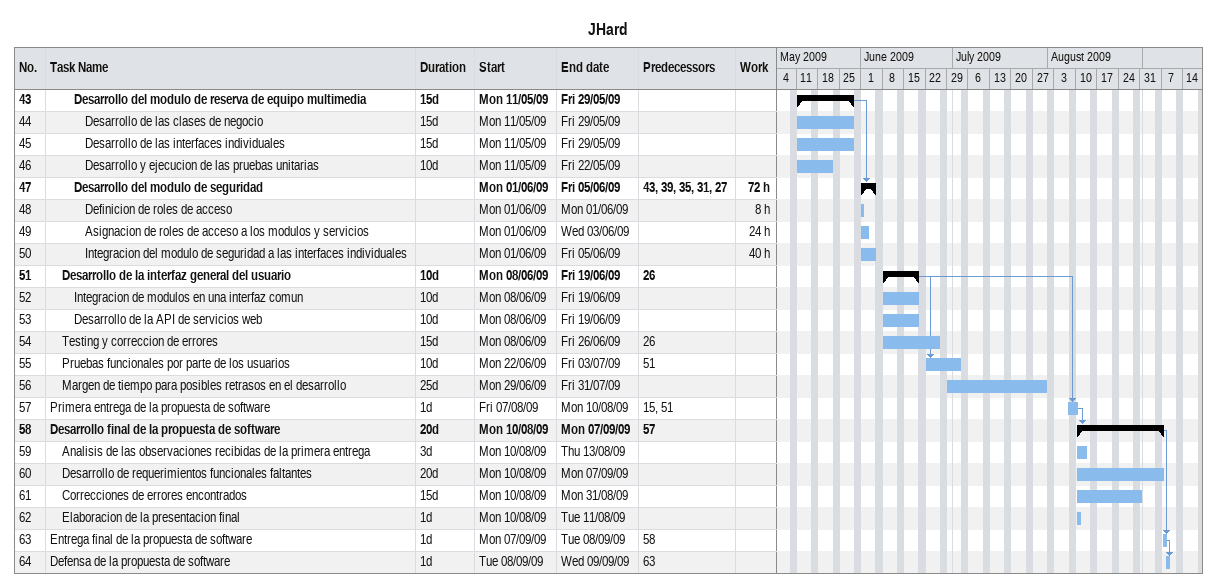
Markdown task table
JHard

| ID | Level | Task | Duration | Start | Finish | Predecessors | Work (h) |
|---|---|---|---|---|---|---|---|
| 43 | 3 | **Desarrollo del modulo de reserva de equipo multimedia** | 15d | 2009-05-11 | 2009-05-29 |  |  |
| 44 | 4 | Desarrollo de las clases de negocio | 15d | 2009-05-11 | 2009-05-29 |  |  |
| 45 | 4 | Desarrollo de las interfaces individuales | 15d | 2009-05-11 | 2009-05-29 |  |  |
| 46 | 4 | Desarrollo y ejecucion de las pruebas unitarias | 10d | 2009-05-11 | 2009-05-22 |  |  |
| 47 | 3 | **Desarrollo del modulo de seguridad** |  | 2009-06-01 | 2009-06-05 | 43, 39, 35, 31, 27 | 72 |
| 48 | 4 | Definicion de roles de acceso |  | 2009-06-01 | 2009-06-01 |  | 8 |
| 49 | 4 | Asignacion de roles de acceso a los modulos y servicios |  | 2009-06-01 | 2009-06-03 |  | 24 |
| 50 | 4 | Integracion del modulo de seguridad a las interfaces individuales |  | 2009-06-01 | 2009-06-05 |  | 40 |
| 51 | 2 | **Desarrollo de la interfaz general del usuario** | 10d | 2009-06-08 | 2009-06-19 | 26 |  |
| 52 | 3 | Integracion de modulos en una interfaz comun | 10d | 2009-06-08 | 2009-06-19 |  |  |
| 53 | 3 | Desarrollo de la API de servicios web | 10d | 2009-06-08 | 2009-06-19 |  |  |
| 54 | 2 | Testing y correccion de errores | 15d | 2009-06-08 | 2009-06-26 | 26 |  |
| 55 | 2 | Pruebas funcionales por parte de los usuarios | 10d | 2009-06-22 | 2009-07-03 | 51 |  |
| 56 | 2 | Margen de tiempo para posibles retrasos en el desarrollo | 25d | 2009-06-29 | 2009-07-31 |  |  |
| 57 | 1 | Primera entrega de la propuesta de software | 1d | 2009-08-07 | 2009-08-10 | 15, 51 |  |
| 58 | 1 | **Desarrollo final de la propuesta de software** | 20d | 2009-08-10 | 2009-09-07 | 57 |  |
| 59 | 2 | Analisis de las observaciones recibidas de la primera entrega | 3d | 2009-08-10 | 2009-08-13 |  |  |
| 60 | 2 | Desarrollo de requerimientos funcionales faltantes | 20d | 2009-08-10 | 2009-09-07 |  |  |
| 61 | 2 | Correcciones de errores encontrados | 15d | 2009-08-10 | 2009-08-31 |  |  |
| 62 | 2 | Elaboracion de la presentacion final | 1d | 2009-08-10 | 2009-08-11 |  |  |
| 63 | 1 | Entrega final de la propuesta de software | 1d | 2009-09-07 | 2009-09-08 | 58 |  |
| 64 | 1 | Defensa de la propuesta de software | 1d | 2009-09-08 | 2009-09-09 | 63 |  |
